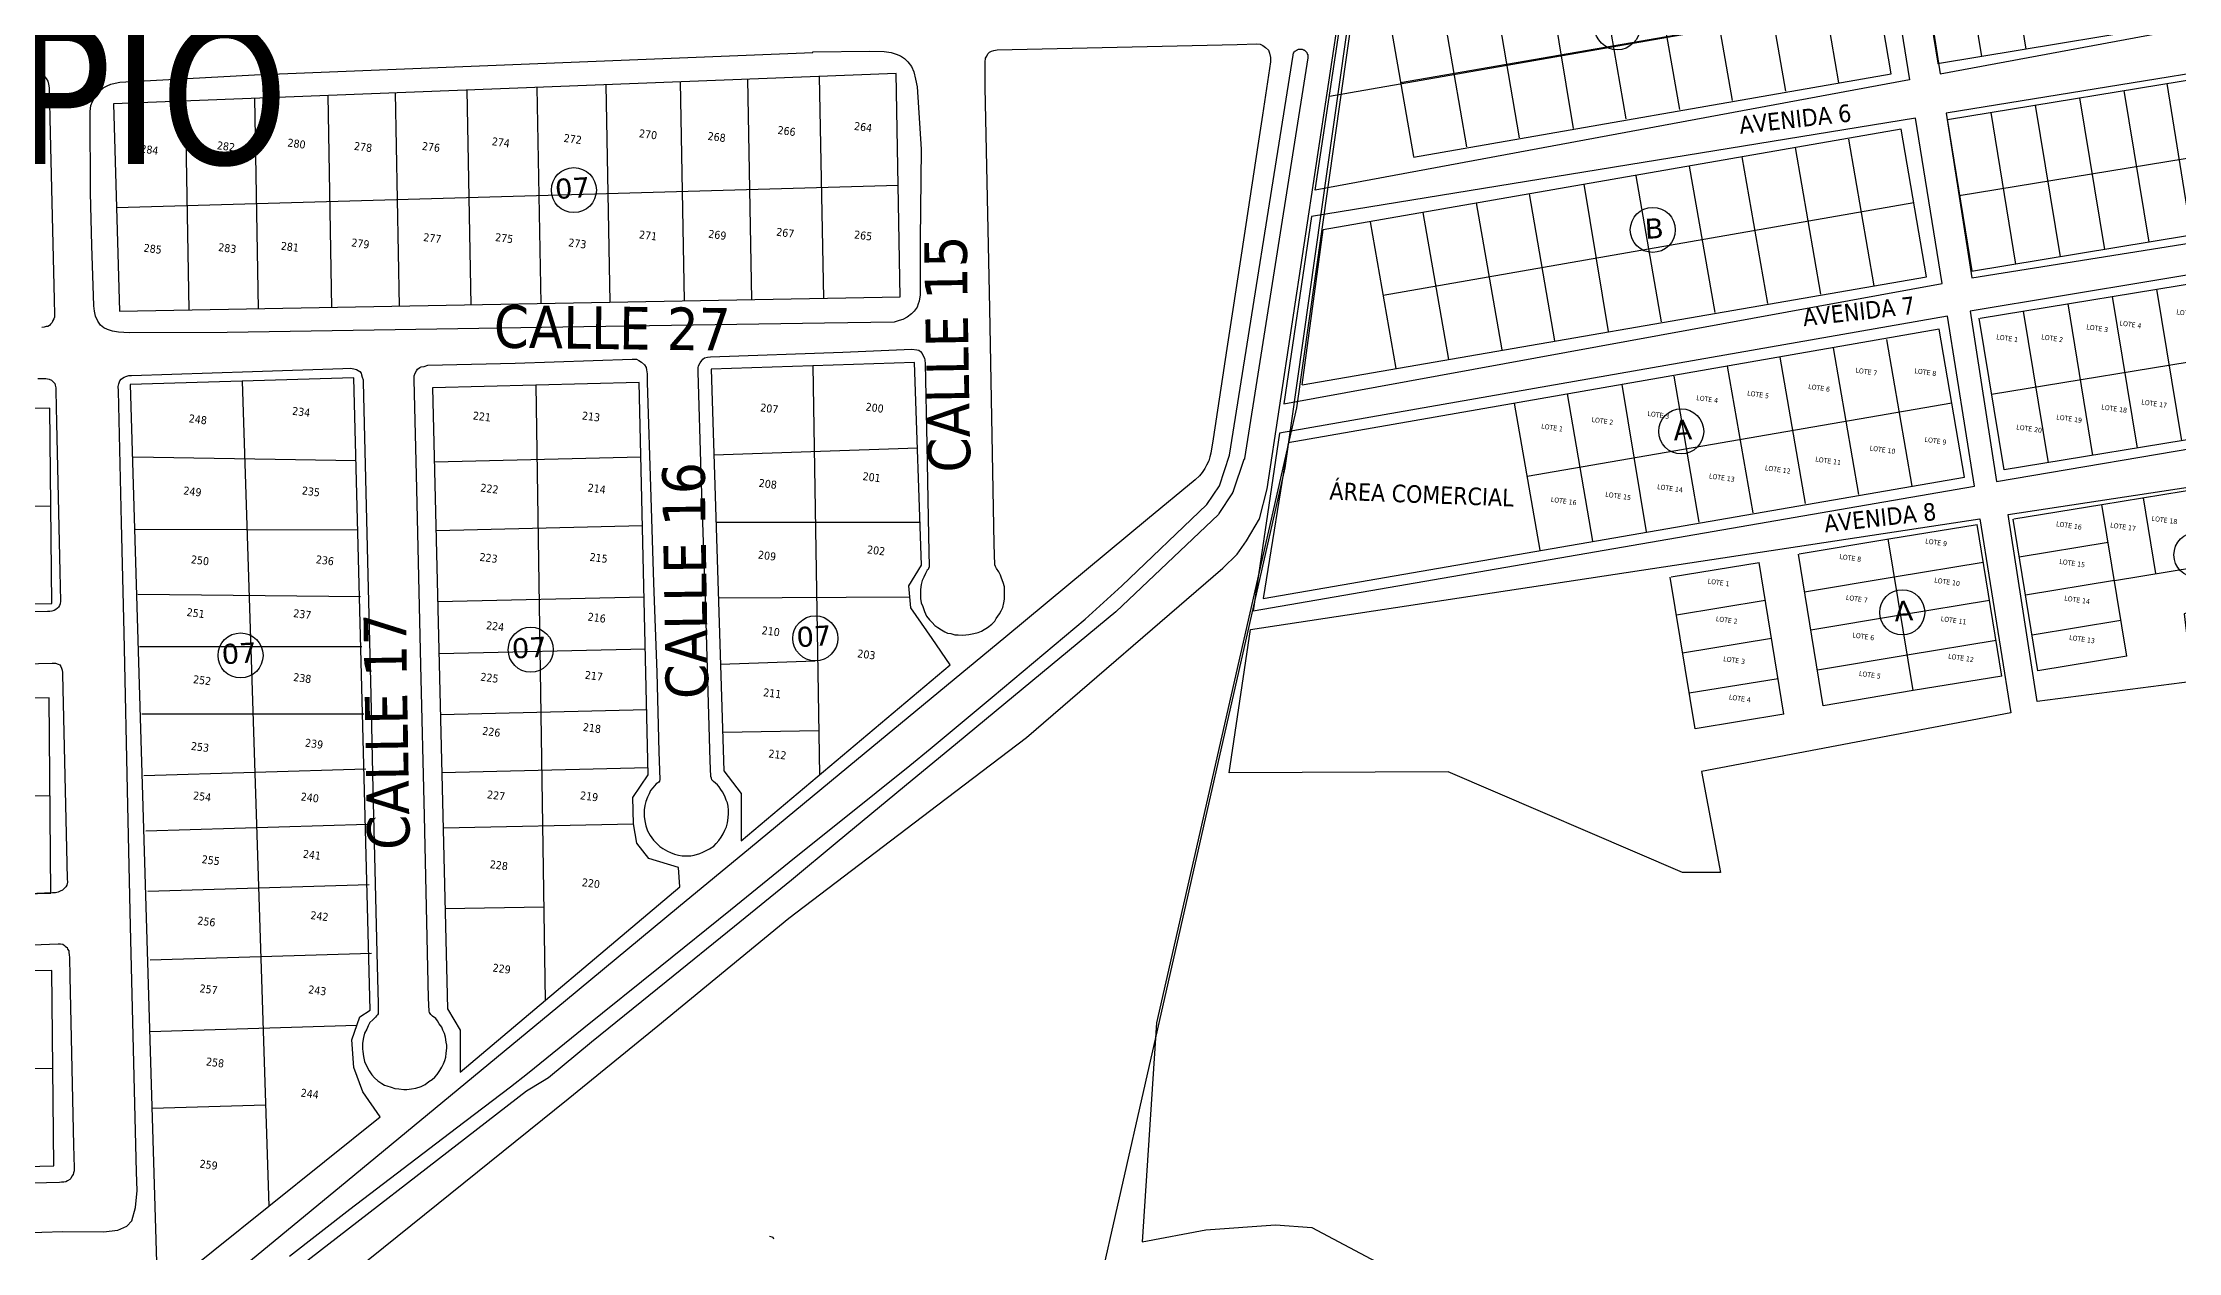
# Model space of a CAD drawing. Header units: metres. Extents: x 2 to 659295185, y -28 to 1124222152.
# Drawn here: x 658271.7 to 658698.7, y 1123597.7 to 1123839.3 of the extents above; entities that cross this region are included whole.
import ezdxf

# ---------------------------------------------------------------- set-up
doc = ezdxf.new("R2010")
doc.units = ezdxf.units.M
doc.header["$MEASUREMENT"] = 0
doc.linetypes.add('HIDDEN', pattern=[0.375, 0.25, -0.125])
for name, color, linetype in [('CALLES', 1, 'CONTINUOUS'), ('División Parroquial', 130, 'CONTINUOUS'), ('MANZANA', 30, 'CONTINUOUS'), ('Numero de manzana', 6, 'CONTINUOUS'), ('Parcelas', 140, 'CONTINUOUS'), ('TEXTOS', 7, 'CONTINUOUS')]:
    doc.layers.add(name, color=color, linetype=linetype)
doc.styles.add('ROMAN', font='verdana.ttf')
doc.styles.get("Standard").update_dxf_attribs({"font": 'tahoma.ttf'})

msp = doc.modelspace()

# ---------------------------------------------------------------- linework, layer by layer
at = {"layer": 'División Parroquial', "color": 1, "flags": 128}
for points in [[(658480.577, 1123580.0076), (658492.1763, 1123631.4687), (658520.1298, 1123754.3737), (658546.5907, 1123940.9057), (658561.3177, 1124038.3659), (658586.3109, 1124167.6196), (658611.3288, 1124300.9225), (658037.6324, 1124214.3101), (656741.4517, 1124023.5789), (656243.3614, 1123952.0035), (656076.3748, 1123928.1583), (655990.717, 1123916.9306), (655912.2248, 1123918.0204), (655829.3706, 1123947.4344), (655763.9563, 1123993.1951), (655701.8156, 1124057.462), (655657.1231, 1124133.7165), (655642.6105, 1124196.4737), (655609.9074, 1124408.9005), (655576.116, 1124600.6315), (655517.0345, 1124969.3764), (655415.1901, 1125592.4496), (655226.0469, 1126735.087)], [(656743.7041, 1124035.5804), (658039.8848, 1124226.3115), (658613.5812, 1124312.9239), (658588.5633, 1124179.621), (658563.5701, 1124050.3673), (658548.8431, 1123952.9072), (658522.3821, 1123766.3751), (658494.4287, 1123643.4702), (658491.5094, 1123599.7611), (658504.2979, 1123602.124), (658518.2003, 1123603.1138), (658525.4679, 1123602.623), (658539.3704, 1123595.1845)]]:
    msp.add_lwpolyline(points, dxfattribs=at)
at = {"layer": 'MANZANA', "lineweight": -2}
for p, q in [((658516.5028, 1123750.1739), (658531.2959, 1123847.6841)), ((658461.4371, 1123837.6361), (658461.8741, 1123837.7461)), ((658461.8741, 1123837.7461), (658462.5255, 1123837.8661)), ((658462.5255, 1123837.8661), (658510.5163, 1123838.9658)), ((658510.5163, 1123838.9658), (658514.4661, 1123839.0958)), ((658514.4661, 1123839.0958), (658515.1175, 1123838.9858)), ((658515.1175, 1123838.9858), (658515.67, 1123838.7659)), ((658515.67, 1123838.7659), (658516.2224, 1123838.326)), ((658516.2224, 1123838.326), (658516.7667, 1123837.7761)), ((658516.7667, 1123837.7761), (658516.9893, 1123837.2262)), ((658522.2502, 1123837.6861), (658522.3574, 1123837.7961)), ((658522.3574, 1123837.7961), (658522.4646, 1123837.7961)), ((658522.4646, 1123837.7961), (658522.58, 1123837.906)), ((658522.58, 1123837.906), (658522.6872, 1123837.916)), ((658522.6872, 1123837.916), (658522.7944, 1123838.026)), ((658522.7944, 1123838.026), (658522.9016, 1123838.026)), ((658522.9016, 1123838.026), (658523.017, 1123838.026)), ((658523.017, 1123838.026), (658523.1242, 1123838.026)), ((658523.1242, 1123838.026), (658523.2314, 1123838.026)), ((658523.2314, 1123838.026), (658523.3469, 1123838.026)), ((658523.3469, 1123838.026), (658523.5613, 1123838.026)), ((658523.5613, 1123838.026), (658523.6684, 1123837.916)), ((658523.6684, 1123837.916), (658523.7839, 1123837.916)), ((658523.7839, 1123837.916), (658523.8911, 1123837.8061)), ((658523.8911, 1123837.8061), (658523.9983, 1123837.8061)), ((658523.9983, 1123837.8061), (658524.1137, 1123837.6961)), ((658314.0756, 1123832.8871), (658425.7161, 1123837.3662)), ((658425.7161, 1123837.4761), (658437.1118, 1123837.6361)), ((658425.7161, 1123837.3662), (658425.7161, 1123837.4761)), ((658437.1118, 1123837.6361), (658439.9566, 1123837.5461)), ((658439.9566, 1123837.5461), (658441.3832, 1123837.3262)), ((658441.3832, 1123837.3262), (658442.3727, 1123836.9962)), ((658442.3727, 1123836.9962), (658443.2467, 1123836.6763)), ((658443.2467, 1123836.6763), (658444.0218, 1123836.1264)), ((658444.0218, 1123836.1264), (658444.6815, 1123835.4665)), ((658444.6815, 1123835.4665), (658445.4484, 1123834.5767)), ((658445.4484, 1123834.5767), (658445.8936, 1123833.4769)), ((658445.8936, 1123833.4769), (658446.2317, 1123832.0372)), ((658460.126, 1123835.4166), (658460.2332, 1123836.1964)), ((658460.1507, 1123830.3376), (658460.126, 1123835.4166)), ((658460.2332, 1123836.1964), (658460.4558, 1123836.6363)), ((658460.4558, 1123836.6363), (658460.6702, 1123837.0862)), ((658460.6702, 1123837.0862), (658461, 1123837.4161)), ((658461, 1123837.4161), (658461.4371, 1123837.6361)), ((658509.0238, 1123756.8925), (658521.7059, 1123836.7963)), ((658524.6662, 1123836.2564), (658511.9841, 1123756.2427)), ((658517.2202, 1123835.4565), (658515.6205, 1123824.8287)), ((658516.9893, 1123837.2262), (658517.212, 1123836.3364)), ((658517.212, 1123836.3364), (658517.2202, 1123835.4565)), ((658521.7059, 1123837.0262), (658521.8131, 1123837.1362)), ((658521.7059, 1123836.9162), (658521.7059, 1123837.0262)), ((658521.7059, 1123836.7963), (658521.7059, 1123836.9162)), ((658521.8131, 1123837.2462), (658521.9203, 1123837.3562)), ((658521.8131, 1123837.1362), (658521.8131, 1123837.2462)), ((658521.9203, 1123837.4661), (658522.0275, 1123837.5761)), ((658521.9203, 1123837.3562), (658521.9203, 1123837.4661)), ((658522.0275, 1123837.5761), (658522.143, 1123837.5761)), ((658522.143, 1123837.5761), (658522.2502, 1123837.6861)), ((658524.1137, 1123837.6961), (658524.2209, 1123837.5861)), ((658524.2209, 1123837.5861), (658524.2209, 1123837.5861)), ((658524.2209, 1123837.5861), (658524.3281, 1123837.4761)), ((658524.3281, 1123837.4761), (658524.4436, 1123837.3662)), ((658524.4436, 1123837.3662), (658524.4436, 1123837.2562)), ((658524.4436, 1123837.2562), (658524.5508, 1123837.1462)), ((658524.5508, 1123837.1462), (658524.5508, 1123837.0362)), ((658524.5508, 1123837.0362), (658524.6662, 1123836.9262)), ((658524.6662, 1123836.9262), (658524.6662, 1123836.8163)), ((658524.6662, 1123836.8163), (658524.6662, 1123836.7063)), ((658524.6662, 1123836.7063), (658524.6662, 1123836.5963)), ((658524.6662, 1123836.5963), (658524.6662, 1123836.3764)), ((658524.6662, 1123836.3764), (658524.6662, 1123836.2564)), ((658271.56, 1123833.037), (658271.997, 1123832.7071)), ((658271.997, 1123832.7071), (658272.4423, 1123832.1472)), ((658272.4423, 1123832.1472), (658272.7721, 1123831.5973)), ((658272.7721, 1123831.5973), (658272.8876, 1123831.0474)), ((658272.8876, 1123831.0474), (658272.9948, 1123830.2776)), ((658272.9948, 1123830.2776), (658273.2586, 1123821.2094)), ((658282.2136, 1123828.5479), (658283.0794, 1123829.5477)), ((658283.0794, 1123829.5477), (658283.9535, 1123830.3176)), ((658283.9535, 1123830.3176), (658284.6132, 1123830.6575)), ((658284.6132, 1123830.6575), (658285.38, 1123830.9975)), ((658285.38, 1123830.9975), (658286.2541, 1123831.2174)), ((658286.2541, 1123831.2174), (658287.1282, 1123831.4474)), ((658287.1282, 1123831.4474), (658314.0756, 1123832.8871)), ((658446.2317, 1123832.0372), (658446.5616, 1123830.4976)), ((658446.5616, 1123830.4976), (658447.3861, 1123818.0001)), ((658461.1155, 1123786.2066), (658460.1507, 1123830.3376)), ((658281.2406, 1123825.5586), (658281.3396, 1123826.7683)), ((658281.3066, 1123809.2919), (658281.2406, 1123825.5586)), ((658281.3396, 1123826.7683), (658281.6694, 1123827.5482)), ((658281.6694, 1123827.5482), (658282.2136, 1123828.5479)), ((658273.2586, 1123821.2094), (658274.0585, 1123788.0262)), ((658515.6205, 1123824.8287), (658514.664, 1123818.7399)), ((658447.3861, 1123818.0001), (658447.1388, 1123799.9738)), ((658514.664, 1123818.7399), (658511.4728, 1123797.7142)), ((658281.5787, 1123798.794), (658281.3066, 1123809.2919)), ((658447.1388, 1123799.9738), (658447.1882, 1123788.906)), ((658281.958, 1123786.7365), (658281.5787, 1123798.794)), ((658511.4728, 1123797.7142), (658508.4878, 1123778.2382)), ((658274.0585, 1123788.0262), (658274.075, 1123784.9368)), ((658282.0735, 1123785.6367), (658281.958, 1123786.7365)), ((658446.7595, 1123787.1364), (658446.5451, 1123786.4765)), ((658446.9738, 1123787.6963), (658446.7595, 1123787.1364)), ((658447.1882, 1123788.906), (658446.9738, 1123787.6963)), ((658272.0053, 1123782.4873), (658271.5682, 1123782.3773)), ((658272.4423, 1123782.6073), (658272.0053, 1123782.4873)), ((658272.7721, 1123782.6073), (658272.4423, 1123782.6073)), ((658273.102, 1123782.8273), (658272.7721, 1123782.6073)), ((658273.3164, 1123783.0472), (658273.102, 1123782.8273)), ((658273.6462, 1123783.3871), (658273.3164, 1123783.0472)), ((658273.7534, 1123783.8271), (658273.6462, 1123783.3871)), ((658273.9678, 1123784.157), (658273.7534, 1123783.8271)), ((658274.075, 1123784.4869), (658273.9678, 1123784.157)), ((658274.075, 1123784.9368), (658274.075, 1123784.4869)), ((658282.2961, 1123784.6369), (658282.0735, 1123785.6367)), ((658282.7414, 1123783.6471), (658282.2961, 1123784.6369)), ((658283.2856, 1123782.8672), (658282.7414, 1123783.6471)), ((658283.9535, 1123782.3174), (658283.2856, 1123782.8672)), ((658284.7204, 1123781.9974), (658283.9535, 1123782.3174)), ((658379.9351, 1123782.5273), (658308.6086, 1123781.4375)), ((658428.0331, 1123783.2972), (658379.9351, 1123782.5273)), ((658441.9521, 1123783.4671), (658428.0331, 1123783.2972)), ((658442.9334, 1123783.8071), (658441.9521, 1123783.4671)), ((658443.7002, 1123784.027), (658442.9334, 1123783.8071)), ((658444.5743, 1123784.4769), (658443.7002, 1123784.027)), ((658445.4484, 1123785.1468), (658444.5743, 1123784.4769)), ((658445.9926, 1123785.6967), (658445.4484, 1123785.1468)), ((658446.5451, 1123786.4765), (658445.9926, 1123785.6967)), ((658461.9813, 1123739.0962), (658461.1155, 1123786.2066)), ((658285.7016, 1123781.6675), (658284.7204, 1123781.9974)), ((658286.9138, 1123781.4475), (658285.7016, 1123781.6675)), ((658288.9917, 1123781.3476), (658286.9138, 1123781.4475)), ((658308.6086, 1123781.4375), (658288.9917, 1123781.3476)), ((658431.6778, 1123777.4483), (658445.4814, 1123778.0682)), ((658445.4814, 1123778.0682), (658446.4709, 1123777.9582)), ((658508.4878, 1123778.2382), (658505.7172, 1123760.1919)), ((658313.6798, 1123773.6091), (658331.7629, 1123774.239)), ((658331.7629, 1123774.239), (658333.2966, 1123774.249)), ((658333.2966, 1123774.249), (658333.9563, 1123774.139)), ((658333.9563, 1123774.139), (658334.5005, 1123774.029)), ((658334.5005, 1123774.029), (658334.8304, 1123773.8091)), ((658334.8304, 1123773.8091), (658335.1602, 1123773.5891)), ((658346.2261, 1123773.3092), (658346.4488, 1123773.7491)), ((658346.4488, 1123773.7491), (658346.6632, 1123774.089)), ((658346.6632, 1123774.089), (658347.1002, 1123774.419)), ((658347.1002, 1123774.419), (658347.43, 1123774.5289)), ((658347.43, 1123774.5289), (658347.9742, 1123774.6389)), ((658347.9742, 1123774.6389), (658348.7411, 1123774.8689)), ((658348.7411, 1123774.8689), (658366.1646, 1123775.2788)), ((658366.1646, 1123775.2788), (658389.6075, 1123776.0486)), ((658389.6075, 1123776.0486), (658390.4816, 1123776.0486)), ((658390.4816, 1123776.0486), (658390.9268, 1123775.8287)), ((658390.9268, 1123775.8287), (658391.4711, 1123775.4987)), ((658391.4711, 1123775.4987), (658392.0235, 1123774.9489)), ((658392.0235, 1123774.9489), (658392.3534, 1123774.399)), ((658392.3534, 1123774.399), (658392.4688, 1123773.9591)), ((658392.4688, 1123773.9591), (658392.576, 1123773.1792)), ((658402.7679, 1123774.339), (658402.8751, 1123774.7789)), ((658402.7679, 1123773.4492), (658402.7679, 1123774.339)), ((658402.8751, 1123774.7789), (658403.1967, 1123775.3288)), ((658403.1967, 1123775.3288), (658403.5265, 1123775.7787)), ((658403.5265, 1123775.7787), (658403.7409, 1123776.1086)), ((658403.7409, 1123776.1086), (658404.0707, 1123776.3286)), ((658404.0707, 1123776.3286), (658404.6149, 1123776.4486)), ((658404.6149, 1123776.4486), (658405.2746, 1123776.5585)), ((658405.2746, 1123776.5585), (658431.6778, 1123777.4483)), ((658446.4709, 1123777.9582), (658446.9079, 1123777.8483)), ((658446.9079, 1123777.8483), (658447.2377, 1123777.6283)), ((658447.2377, 1123777.6283), (658447.5675, 1123777.1884)), ((658447.5675, 1123777.1884), (658447.7902, 1123776.7485)), ((658447.7902, 1123776.7485), (658448.0128, 1123776.3086)), ((658448.0128, 1123776.3086), (658448.12, 1123775.8687)), ((658448.12, 1123775.8687), (658448.1283, 1123775.1988)), ((658448.1283, 1123775.1988), (658448.5241, 1123758.9421)), ((658270.7354, 1123772.1994), (658272.3763, 1123772.2094)), ((658272.3763, 1123772.2094), (658273.036, 1123772.0994)), ((658273.036, 1123772.0994), (658273.473, 1123771.8795)), ((658273.473, 1123771.8795), (658273.8029, 1123771.5496)), ((658273.8029, 1123771.5496), (658274.141, 1123771.2196)), ((658274.141, 1123771.2196), (658274.2481, 1123770.8897)), ((658274.2481, 1123770.8897), (658274.3636, 1123770.3298)), ((658274.3636, 1123770.3298), (658274.3636, 1123769.7799)), ((658274.3636, 1123769.7799), (658274.5038, 1123763.3712)), ((658286.8478, 1123770.6097), (658286.955, 1123771.1696)), ((658286.856, 1123769.7299), (658286.8478, 1123770.6097)), ((658287.5157, 1123743.4053), (658286.856, 1123769.7299)), ((658286.955, 1123771.1696), (658287.1776, 1123771.7195)), ((658287.1776, 1123771.7195), (658287.392, 1123772.0494)), ((658287.392, 1123772.0494), (658287.7219, 1123772.2694)), ((658287.7219, 1123772.2694), (658288.0434, 1123772.4994)), ((658288.0434, 1123772.4994), (658288.3733, 1123772.6093)), ((658288.3733, 1123772.6093), (658288.9258, 1123772.8293)), ((658288.9258, 1123772.8293), (658289.47, 1123772.8393)), ((658289.47, 1123772.8393), (658313.6798, 1123773.6091)), ((658335.1602, 1123773.5891), (658335.3828, 1123773.2592)), ((658335.3828, 1123773.2592), (658335.49, 1123772.9293)), ((658335.49, 1123772.9293), (658335.6055, 1123772.4894)), ((658335.6055, 1123772.4894), (658335.8281, 1123771.9395)), ((658335.8281, 1123771.9395), (658335.8281, 1123771.4896)), ((658335.8281, 1123771.4896), (658336.092, 1123760.4318)), ((658346.0117, 1123772.7593), (658346.2261, 1123773.3092)), ((658346.0117, 1123771.9795), (658346.0117, 1123772.7593)), ((658346.5477, 1123750.1939), (658346.0117, 1123771.9795)), ((658392.576, 1123773.1792), (658392.5843, 1123771.4096)), ((658392.5843, 1123771.4096), (658393.3429, 1123748.5242)), ((658403.4028, 1123753.2133), (658402.7679, 1123773.4492)), ((658274.5038, 1123763.3712), (658275.1799, 1123733.6173)), ((658336.092, 1123760.4318), (658336.7764, 1123730.248)), ((658448.5241, 1123758.9421), (658448.8292, 1123740.8058)), ((658505.2967, 1123757.3124), (658505.0823, 1123756.5426)), ((658505.7172, 1123760.1919), (658505.2967, 1123757.3124)), ((658506.9706, 1123750.8038), (658509.0238, 1123756.8925)), ((658404.2934, 1123725.7889), (658403.4028, 1123753.2133)), ((658503.0126, 1123752.7734), (658502.1385, 1123751.9935)), ((658503.5568, 1123753.4332), (658503.0126, 1123752.7734)), ((658504.1011, 1123754.2131), (658503.5568, 1123753.4332)), ((658504.4309, 1123754.8829), (658504.1011, 1123754.2131)), ((658504.8597, 1123755.7628), (658504.4309, 1123754.8829)), ((658505.0823, 1123756.5426), (658504.8597, 1123755.7628)), ((658511.8769, 1123756.0227), (658509.7082, 1123749.704)), ((658511.9841, 1123756.1327), (658511.8769, 1123756.0227)), ((658511.9841, 1123756.2427), (658511.9841, 1123756.1327)), ((658511.9841, 1123756.1327), (658511.9841, 1123756.1327)), ((658347.364, 1123714.9211), (658346.5477, 1123750.1939)), ((658393.3429, 1123748.5242), (658393.8624, 1123731.3777)), ((658502.1385, 1123751.9935), (658492.6393, 1123744.0951)), ((658504.4639, 1123747.0245), (658506.9706, 1123750.8038)), ((658509.601, 1123749.3741), (658506.8799, 1123745.2649)), ((658509.7082, 1123749.594), (658509.601, 1123749.484)), ((658509.601, 1123749.484), (658509.601, 1123749.3741)), ((658509.7082, 1123749.704), (658509.7082, 1123749.594)), ((658514.9938, 1123744.1951), (658516.5028, 1123750.1739)), ((658492.6393, 1123744.0951), (658464.2571, 1123720.6399)), ((658506.7727, 1123745.0449), (658486.2571, 1123725.5989)), ((658487.4445, 1123730.8078), (658504.4639, 1123747.0245)), ((658506.8799, 1123745.1549), (658506.7727, 1123745.0449)), ((658506.7727, 1123745.0449), (658506.7727, 1123745.0449)), ((658506.8799, 1123745.2649), (658506.8799, 1123745.1549)), ((658512.3881, 1123739.766), (658514.9938, 1123744.1951)), ((658288.0517, 1123721.3998), (658287.5157, 1123743.4053)), ((658448.8292, 1123740.8058), (658448.9611, 1123734.6171)), ((658510.5328, 1123737.0966), (658512.3881, 1123739.766)), ((658462.1132, 1123735.007), (658461.9813, 1123739.0962)), ((658507.6962, 1123734.3271), (658510.5328, 1123737.0966)), ((658275.1799, 1123733.6173), (658275.3201, 1123727.7585)), ((658393.8624, 1123731.3777), (658394.489, 1123713.4714)), ((658447.3367, 1123731.0678), (658447.2295, 1123730.068)), ((658447.5511, 1123731.8476), (658447.3367, 1123731.0678)), ((658447.8809, 1123732.5075), (658447.5511, 1123731.8476)), ((658448.2025, 1123733.2873), (658447.8809, 1123732.5075)), ((658448.5323, 1123733.9472), (658448.2025, 1123733.2873)), ((658448.7467, 1123734.0572), (658448.5323, 1123733.9472)), ((658448.8539, 1123734.2771), (658448.7467, 1123734.0572)), ((658448.9611, 1123734.6171), (658448.8539, 1123734.2771)), ((658462.2204, 1123734.6771), (658462.1132, 1123735.007)), ((658462.4431, 1123734.2271), (658462.2204, 1123734.6771)), ((658462.8883, 1123733.5673), (658462.4431, 1123734.2271)), ((658463.2182, 1123732.9074), (658462.8883, 1123733.5673)), ((658463.4408, 1123732.3575), (658463.2182, 1123732.9074)), ((658463.7706, 1123731.4677), (658463.4408, 1123732.3575)), ((658463.9933, 1123730.5879), (658463.7706, 1123731.4677)), ((658468.4048, 1123700.524), (658507.6962, 1123734.3271)), ((658275.0975, 1123726.8686), (658274.8831, 1123726.5387)), ((658275.2129, 1123727.2086), (658275.0975, 1123726.8686)), ((658275.3201, 1123727.7585), (658275.2129, 1123727.2086)), ((658336.7764, 1123730.248), (658337.3124, 1123709.0123)), ((658447.2295, 1123730.068), (658447.2295, 1123729.5181)), ((658447.2295, 1123729.5181), (658447.2377, 1123728.2984)), ((658447.2377, 1123728.2984), (658447.3532, 1123727.4185)), ((658447.3532, 1123727.4185), (658447.683, 1123726.6487)), ((658463.6799, 1123726.4987), (658463.8943, 1123727.3785)), ((658463.8943, 1123727.3785), (658464.0015, 1123728.1584)), ((658463.9933, 1123729.7081), (658463.9933, 1123730.5879)), ((658464.0015, 1123729.0382), (658463.9933, 1123729.7081)), ((658464.0015, 1123728.1584), (658464.0015, 1123729.0382)), ((658480.1304, 1123724.1392), (658487.4445, 1123730.8078)), ((658272.6979, 1123725.6489), (658260.6425, 1123725.369)), ((658273.135, 1123725.6489), (658272.6979, 1123725.6489)), ((658273.572, 1123725.7589), (658273.135, 1123725.6489)), ((658274.009, 1123725.8688), (658273.572, 1123725.7589)), ((658274.3389, 1123726.0988), (658274.009, 1123725.8688)), ((658274.6687, 1123726.3188), (658274.3389, 1123726.0988)), ((658274.8831, 1123726.5387), (658274.6687, 1123726.3188)), ((658405.2004, 1123695.815), (658404.2934, 1123725.7889)), ((658447.683, 1123726.6487), (658448.0211, 1123725.6489)), ((658448.0211, 1123725.6489), (658448.4581, 1123724.7691)), ((658448.4581, 1123724.7691), (658449.0106, 1123723.9992)), ((658449.0106, 1123723.9992), (658449.563, 1123723.4493)), ((658449.563, 1123723.4493), (658450.1155, 1123722.8995)), ((658450.1155, 1123722.8995), (658450.6597, 1123722.4595)), ((658486.2571, 1123725.5989), (658454.6013, 1123699.4642)), ((658459.9775, 1123722.0596), (658460.629, 1123722.4995)), ((658460.629, 1123722.4995), (658461.503, 1123723.1694)), ((658461.503, 1123723.1694), (658462.0555, 1123723.7193)), ((658461.569, 1123708.5724), (658480.1304, 1123724.1392)), ((658462.0555, 1123723.7193), (658462.3771, 1123724.2792)), ((658462.3771, 1123724.2792), (658463.0285, 1123725.169)), ((658463.0285, 1123725.169), (658463.3583, 1123725.8289)), ((658463.3583, 1123725.8289), (658463.6799, 1123726.4987)), ((658288.7608, 1123686.8968), (658288.0517, 1123721.3998)), ((658464.2571, 1123720.6399), (658434.4567, 1123695.9549)), ((658450.6597, 1123722.4595), (658451.4266, 1123722.0196)), ((658451.4266, 1123722.0196), (658452.0863, 1123721.5797)), ((658452.0863, 1123721.5797), (658452.6387, 1123721.3598)), ((658452.6387, 1123721.3598), (658453.2984, 1123721.2498)), ((658453.2984, 1123721.2498), (658454.0653, 1123721.0298)), ((658454.0653, 1123721.0298), (658454.7249, 1123721.0398)), ((658454.7249, 1123721.0398), (658455.7062, 1123720.9299)), ((658455.7062, 1123720.9299), (658456.9101, 1123721.0498)), ((658456.9101, 1123721.0498), (658457.8996, 1123721.2698)), ((658457.8996, 1123721.2698), (658458.7737, 1123721.4997)), ((658458.7737, 1123721.4997), (658459.4333, 1123721.7197)), ((658459.4333, 1123721.7197), (658459.9775, 1123722.0596)), ((658259.1583, 1123714.9711), (658273.6215, 1123715.361)), ((658273.6215, 1123715.361), (658274.2729, 1123715.371)), ((658274.2729, 1123715.371), (658274.8254, 1123715.151)), ((658274.8254, 1123715.151), (658275.1552, 1123715.0411)), ((658275.1552, 1123715.0411), (658275.3778, 1123714.7111)), ((658275.3778, 1123714.7111), (658275.485, 1123714.3712)), ((658275.485, 1123714.3712), (658275.6005, 1123713.9313)), ((658275.6005, 1123713.9313), (658275.7077, 1123713.4914)), ((658348.0485, 1123684.8372), (658347.364, 1123714.9211)), ((658275.7077, 1123713.4914), (658275.7077, 1123713.0515)), ((658275.7077, 1123713.0515), (658275.8478, 1123707.3026)), ((658394.489, 1123713.4714), (658394.8849, 1123697.6546)), ((658275.8478, 1123707.3026), (658276.524, 1123678.3285)), ((658337.3124, 1123709.0123), (658337.7247, 1123690.2061)), ((658449.126, 1123698.2245), (658461.569, 1123708.5724)), ((658394.8849, 1123697.6546), (658395.1322, 1123692.1257)), ((658454.6013, 1123699.4642), (658444.0053, 1123690.686)), ((658445.0855, 1123694.8952), (658449.126, 1123698.2245)), ((658450.7092, 1123687.0667), (658468.4048, 1123700.524)), ((658405.3158, 1123692.7256), (658405.2004, 1123695.815)), ((658405.4313, 1123692.3957), (658405.3158, 1123692.7256)), ((658434.4567, 1123695.9549), (658413.2731, 1123678.4885)), ((658431.6531, 1123684.1073), (658445.0855, 1123694.8952)), ((658337.7247, 1123690.2061), (658338.1205, 1123674.0694)), ((658392.6255, 1123688.5764), (658392.3039, 1123687.6866)), ((658392.9553, 1123689.2363), (658392.6255, 1123688.5764)), ((658393.2769, 1123689.9062), (658392.9553, 1123689.2363)), ((658393.7139, 1123690.4561), (658393.2769, 1123689.9062)), ((658394.3654, 1123691.2359), (658393.7139, 1123690.4561)), ((658394.6952, 1123691.4559), (658394.3654, 1123691.2359)), ((658394.9178, 1123691.5758), (658394.6952, 1123691.4559)), ((658395.025, 1123691.7958), (658394.9178, 1123691.5758)), ((658395.1322, 1123692.1257), (658395.025, 1123691.7958)), ((658405.5385, 1123692.0657), (658405.4313, 1123692.3957)), ((658405.8683, 1123691.7258), (658405.5385, 1123692.0657)), ((658406.6434, 1123691.0659), (658405.8683, 1123691.7258)), ((658406.9733, 1123690.626), (658406.6434, 1123691.0659)), ((658407.3031, 1123690.0761), (658406.9733, 1123690.626)), ((658407.6329, 1123689.6362), (658407.3031, 1123690.0761)), ((658408.0782, 1123688.7564), (658407.6329, 1123689.6362)), ((658408.408, 1123687.9766), (658408.0782, 1123688.7564)), ((658444.0053, 1123690.686), (658430.5811, 1123679.5683)), ((658289.3051, 1123662.7917), (658288.7608, 1123686.8968)), ((658348.8648, 1123648.4546), (658348.0485, 1123684.8372)), ((658392.0895, 1123686.9168), (658391.9823, 1123686.027)), ((658391.9823, 1123686.027), (658391.9906, 1123684.6972)), ((658391.9906, 1123684.6972), (658392.0978, 1123683.8174)), ((658392.3039, 1123687.6866), (658392.0895, 1123686.9168)), ((658408.6307, 1123687.4267), (658408.408, 1123687.9766)), ((658408.7461, 1123686.7668), (658408.6307, 1123687.4267)), ((658408.6472, 1123683.4475), (658408.7544, 1123684.4473)), ((658408.8533, 1123685.997), (658408.7461, 1123686.7668)), ((658408.7544, 1123684.4473), (658408.8616, 1123685.3271)), ((658408.8616, 1123685.3271), (658408.8533, 1123685.997)), ((658420.8922, 1123664.3714), (658450.7092, 1123687.0667)), ((658422.0467, 1123676.4289), (658431.6531, 1123684.1073)), ((658392.0978, 1123683.8174), (658392.3204, 1123682.8176)), ((658392.3204, 1123682.8176), (658392.6585, 1123681.8278)), ((658392.6585, 1123681.8278), (658393.2109, 1123680.948)), ((658393.2109, 1123680.948), (658393.8706, 1123679.9582)), ((658393.8706, 1123679.9582), (658394.5303, 1123679.2883)), ((658406.3631, 1123679.3483), (658406.9073, 1123679.8982)), ((658406.9073, 1123679.8982), (658407.3443, 1123680.5681)), ((658407.3443, 1123680.5681), (658407.7814, 1123681.2279)), ((658407.7814, 1123681.2279), (658408.1029, 1123682.0078)), ((658408.1029, 1123682.0078), (658408.4328, 1123682.6776)), ((658408.4328, 1123682.6776), (658408.6472, 1123683.4475)), ((658276.524, 1123678.3285), (658276.6559, 1123672.2398)), ((658394.5303, 1123679.2883), (658395.0827, 1123678.7384)), ((658395.0827, 1123678.7384), (658395.7424, 1123678.2985)), ((658395.7424, 1123678.2985), (658396.6165, 1123677.7586)), ((658396.6165, 1123677.7586), (658397.2761, 1123677.5387)), ((658397.2761, 1123677.5387), (658398.0513, 1123677.2088)), ((658398.0513, 1123677.2088), (658398.8181, 1123676.9888)), ((658398.8181, 1123676.9888), (658399.585, 1123676.8788)), ((658413.2731, 1123678.4885), (658398.8593, 1123666.5909)), ((658399.585, 1123676.8788), (658400.5662, 1123676.8888)), ((658400.5662, 1123676.8888), (658401.3331, 1123676.8888)), ((658401.3331, 1123676.8888), (658401.9928, 1123676.9988)), ((658401.9928, 1123676.9988), (658403.0895, 1123677.3387)), ((658403.0895, 1123677.3387), (658403.7409, 1123677.5687)), ((658403.7409, 1123677.5687), (658404.4006, 1123677.8986)), ((658404.4006, 1123677.8986), (658405.052, 1123678.2385)), ((658405.052, 1123678.2385), (658405.926, 1123678.7884)), ((658405.926, 1123678.7884), (658406.3631, 1123679.3483)), ((658409.2738, 1123666.091), (658422.0467, 1123676.4289)), ((658430.5811, 1123679.5683), (658421.4117, 1123671.9998)), ((658276.6642, 1123671.5799), (658276.557, 1123671.03)), ((658276.6559, 1123672.2398), (658276.6642, 1123671.5799)), ((658338.1205, 1123674.0694), (658338.5245, 1123657.4728)), ((658421.4117, 1123671.9998), (658410.0572, 1123662.7717)), ((658273.7122, 1123669.4603), (658261.5495, 1123668.9704)), ((658274.2646, 1123669.4703), (658273.7122, 1123669.4603)), ((658274.8089, 1123669.5803), (658274.2646, 1123669.4703)), ((658275.2459, 1123669.8003), (658274.8089, 1123669.5803)), ((658275.6829, 1123670.0302), (658275.2459, 1123669.8003)), ((658276.0128, 1123670.3601), (658275.6829, 1123670.0302)), ((658276.3343, 1123670.6901), (658276.0128, 1123670.3601)), ((658276.557, 1123671.03), (658276.3343, 1123670.6901)), ((658290.509, 1123613.6817), (658289.3051, 1123662.7917)), ((658398.8593, 1123666.5909), (658376.2657, 1123647.9147)), ((658394.6952, 1123642.9057), (658420.8922, 1123664.3714)), ((658395.1899, 1123654.7433), (658409.2738, 1123666.091)), ((658410.0572, 1123662.7717), (658396.4103, 1123651.654)), ((658266.3074, 1123658.9225), (658274.8583, 1123659.2924)), ((658274.8583, 1123659.2924), (658275.2954, 1123659.2924)), ((658275.2954, 1123659.2924), (658275.7324, 1123659.1924)), ((658275.7324, 1123659.1924), (658276.0622, 1123658.9725)), ((658276.0622, 1123658.9725), (658276.2849, 1123658.7525)), ((658276.2849, 1123658.7525), (658276.6147, 1123658.5326)), ((658276.6147, 1123658.5326), (658276.7219, 1123658.1926)), ((658276.7219, 1123658.1926), (658276.9445, 1123657.8627)), ((658276.9445, 1123657.8627), (658276.9445, 1123657.5328)), ((658276.9445, 1123657.5328), (658277.0517, 1123657.0928)), ((658277.0517, 1123657.0928), (658277.06, 1123656.543)), ((658277.06, 1123656.543), (658277.1837, 1123652.6737)), ((658338.5245, 1123657.4728), (658338.7884, 1123647.3048)), ((658379.9022, 1123642.5058), (658395.1899, 1123654.7433)), ((658277.1837, 1123652.6737), (658277.8846, 1123619.0506)), ((658396.4103, 1123651.654), (658381.4524, 1123639.6364)), ((658338.7884, 1123647.3048), (658338.7966, 1123645.3152)), ((658348.9885, 1123645.7951), (658348.8648, 1123648.4546)), ((658349.0957, 1123645.5752), (658348.9885, 1123645.7951)), ((658376.2657, 1123647.9147), (658351.7014, 1123627.6688)), ((658336.0755, 1123641.426), (658335.8611, 1123640.5462)), ((658336.5125, 1123642.2059), (658336.0755, 1123641.426)), ((658336.8341, 1123642.8657), (658336.5125, 1123642.2059)), ((658337.1639, 1123643.5356), (658336.8341, 1123642.8657)), ((658337.7082, 1123644.0855), (658337.1639, 1123643.5356)), ((658338.2524, 1123644.6454), (658337.7082, 1123644.0855)), ((658338.475, 1123644.8653), (658338.2524, 1123644.6454)), ((658338.6894, 1123645.0853), (658338.475, 1123644.8653)), ((658338.7966, 1123645.3152), (658338.6894, 1123645.0853)), ((658349.3183, 1123645.1353), (658349.0957, 1123645.5752)), ((658349.6481, 1123644.8053), (658349.3183, 1123645.1353)), ((658350.3078, 1123644.3654), (658349.6481, 1123644.8053)), ((658350.6377, 1123643.9255), (658350.3078, 1123644.3654)), ((658350.9675, 1123643.2657), (658350.6377, 1123643.9255)), ((658351.52, 1123642.6058), (658350.9675, 1123643.2657)), ((658351.7426, 1123642.0559), (658351.52, 1123642.6058)), ((658352.0724, 1123641.386), (658351.7426, 1123642.0559)), ((658352.2951, 1123640.6162), (658352.0724, 1123641.386)), ((658368.6548, 1123633.3877), (658379.9022, 1123642.5058)), ((658376.7852, 1123628.3387), (658394.6952, 1123642.9057)), ((658335.8611, 1123640.5462), (658335.6467, 1123639.4364)), ((658335.6467, 1123639.4364), (658335.655, 1123638.3267)), ((658335.655, 1123638.3267), (658335.7621, 1123637.7768)), ((658335.7621, 1123637.7768), (658335.8776, 1123636.787)), ((658352.4105, 1123639.6164), (658352.2951, 1123640.6162)), ((658352.3198, 1123636.637), (658352.4188, 1123637.4069)), ((658352.5259, 1123639.0665), (658352.4105, 1123639.6164)), ((658352.4188, 1123637.4069), (658352.5259, 1123638.4067)), ((658352.5259, 1123638.4067), (658352.5259, 1123639.0665)), ((658381.4524, 1123639.6364), (658372.8272, 1123632.5278)), ((658335.8776, 1123636.787), (658336.1002, 1123635.7872)), ((658336.1002, 1123635.7872), (658336.5455, 1123634.7974)), ((658336.5455, 1123634.7974), (658336.9908, 1123633.9076)), ((658336.9908, 1123633.9076), (658337.535, 1123633.1377)), ((658337.535, 1123633.1377), (658338.0875, 1123632.4779)), ((658350.1429, 1123632.6478), (658350.5799, 1123633.1977)), ((658350.5799, 1123633.1977), (658351.1242, 1123633.9776)), ((658351.1242, 1123633.9776), (658351.5612, 1123634.6374)), ((658351.5612, 1123634.6374), (658351.8828, 1123635.3073)), ((658351.8828, 1123635.3073), (658352.0972, 1123635.9671)), ((658352.0972, 1123635.9671), (658352.3198, 1123636.637)), ((658365.274, 1123630.7182), (658368.6548, 1123633.3877)), ((658368.4569, 1123629.8484), (658311.4534, 1123585.7974)), ((658338.0875, 1123632.4779), (658338.7471, 1123631.928)), ((658338.7471, 1123631.928), (658339.5223, 1123631.3781)), ((658339.5223, 1123631.3781), (658340.0665, 1123631.0481)), ((658340.0665, 1123631.0481), (658340.5035, 1123630.9382)), ((658340.5035, 1123630.9382), (658341.3858, 1123630.6182)), ((658341.3858, 1123630.6182), (658342.1527, 1123630.3983)), ((658342.1527, 1123630.3983), (658342.9195, 1123630.2883)), ((658342.9195, 1123630.2883), (658343.909, 1123630.1783)), ((658343.909, 1123630.1783), (658344.5605, 1123630.1883)), ((658344.5605, 1123630.1883), (658345.4428, 1123630.2983)), ((658345.4428, 1123630.2983), (658346.3168, 1123630.4183)), ((658346.3168, 1123630.4183), (658347.4135, 1123630.7482)), ((658347.4135, 1123630.7482), (658348.1721, 1123631.1981)), ((658348.1721, 1123631.1981), (658348.939, 1123631.748)), ((658348.939, 1123631.748), (658349.5987, 1123632.1979)), ((658349.5987, 1123632.1979), (658350.1429, 1123632.6478)), ((658354.4637, 1123622.4899), (658365.274, 1123630.7182)), ((658371.6233, 1123631.748), (658368.4569, 1123629.8484)), ((658372.8272, 1123632.5278), (658371.6233, 1123631.748)), ((658351.7014, 1123627.6688), (658332.5957, 1123611.8821)), ((658348.0732, 1123605.2034), (658376.7852, 1123628.3387)), ((658333.1647, 1123606.2432), (658354.4637, 1123622.4899)), ((658277.8846, 1123619.0506), (658278.0083, 1123614.5115)), ((658275.0645, 1123611.6221), (658267.3959, 1123611.3722)), ((658275.5015, 1123611.6321), (658275.0645, 1123611.6221)), ((658275.9468, 1123611.6321), (658275.5015, 1123611.6321)), ((658276.3838, 1123611.7421), (658275.9468, 1123611.6321)), ((658276.7054, 1123611.962), (658276.3838, 1123611.7421)), ((658277.1424, 1123612.192), (658276.7054, 1123611.962)), ((658277.3651, 1123612.4119), (658277.1424, 1123612.192)), ((658277.5795, 1123612.8519), (658277.3651, 1123612.4119)), ((658277.8021, 1123613.1918), (658277.5795, 1123612.8519)), ((658277.9093, 1123613.5217), (658277.8021, 1123613.1918)), ((658278.0165, 1123613.9616), (658277.9093, 1123613.5217)), ((658278.0083, 1123614.5115), (658278.0165, 1123613.9616)), ((658290.6326, 1123610.0324), (658290.509, 1123613.6817)), ((658332.5957, 1123611.8821), (658312.179, 1123594.9855)), ((658290.3193, 1123606.6031), (658290.6326, 1123610.0324)), ((658288.5794, 1123602.8439), (658289.5607, 1123603.9537)), ((658289.5607, 1123603.9537), (658290.3193, 1123606.6031)), ((658321.0433, 1123596.9051), (658333.1647, 1123606.2432)), ((658328.6377, 1123589.5266), (658348.0732, 1123605.2034)), ((658267.3299, 1123601.5242), (658275.7654, 1123601.7841)), ((658275.7654, 1123601.7841), (658283.8793, 1123601.7141)), ((658283.8793, 1123601.7141), (658286.7241, 1123602.0541)), ((658286.7241, 1123602.0541), (658288.5794, 1123602.8439))]:
    msp.add_line(p, q, dxfattribs=at)
at = {"layer": 'MANZANA'}
for p, q in [((658417.5901, 1123600.7024), (658417.0203, 1123600.7962)), ((658417.7592, 1123600.5773), (658417.5901, 1123600.7024)), ((658417.8869, 1123600.2736), (658417.7592, 1123600.5773))]:
    msp.add_line(p, q, dxfattribs=at)
at = {"layer": 'MANZANA', "lineweight": -3}
for points in [[(658645.907, 1123866.5271), (658651.0813, 1123833.0985), (658742.6345, 1123850.1351), (658737.5706, 1123880.8566)], [(658639.5761, 1123865.4632), (658644.9517, 1123831.9064), (658526.1535, 1123809.8446), (658531.8152, 1123847.3554)], [(658652.2995, 1123825.2284), (658657.3957, 1123792.3043), (658749.7344, 1123807.0619), (658744.2795, 1123840.1555)], [(658651.4691, 1123791.2215), (658646.1808, 1123824.2336), (658525.4017, 1123804.5961), (658519.8882, 1123767.1816)], [(658657.0941, 1123785.6708), (658662.3589, 1123751.6571), (658754.9528, 1123767.3443), (658749.4075, 1123800.9861)], [(658657.9553, 1123750.7315), (658652.5236, 1123784.6387), (658519.01, 1123761.2788), (658513.7372, 1123725.8343)], [(658737.5355, 1123735.957), (658699.8776, 1123725.1896), (658701.4442, 1123711.6927), (658670.4924, 1123707.6927), (658664.7072, 1123745.068), (658734.4616, 1123755.6461)]]:
    msp.add_lwpolyline(points, close=True, dxfattribs=at)
for points in [[(658528.9844, 1123828.6), (658740.1026, 1123865.4958), (658742.2922, 1123852.2117), (658781.7493, 1123858.5987), (658797.6705, 1123760.2421), (658789.2815, 1123758.8225)], [(658513.18, 1123722.0892), (658659.0011, 1123744.2027), (658665.2148, 1123705.4136), (658603.3344, 1123693.6969), (658607.1484, 1123673.5536), (658599.593, 1123673.5198), (658552.7215, 1123693.6256), (658508.9165, 1123693.4298), (658513.18, 1123722.0892)]]:
    msp.add_lwpolyline(points, dxfattribs=at)
at = {"layer": 'Numero de manzana', "lineweight": -2}
for centre in [(658586.5481, 1123842.3737), (658377.9247, 1123809.8478), (658593.622, 1123801.8968), (658599.3112, 1123761.6572), (658702.308, 1123736.9774), (658643.5001, 1123725.5001), (658369.3022, 1123718.0308), (658426.1985, 1123720.3052), (658311.2915, 1123716.8967)]:
    msp.add_circle(centre, 4.5001, dxfattribs=at)
at = {"layer": 'Parcelas', "lineweight": -3}
for p, q in [((658668.2951, 1123838.026), (658663.3177, 1123868.3218)), ((658650.6843, 1123835.1866), (658645.7068, 1123865.4823)), ((658659.4142, 1123836.5669), (658654.4368, 1123866.8627)), ((658625.6967, 1123860.5902), (658630.7852, 1123831.2547)), ((658641.2958, 1123833.0709), (658636.2679, 1123862.6143)), ((658593.8651, 1123855.2205), (658598.9683, 1123825.9539)), ((658604.3865, 1123857.0551), (658609.4925, 1123827.7725)), ((658615.0296, 1123858.911), (658620.1385, 1123829.6122)), ((658572.8114, 1123851.594), (658577.6962, 1123822.1355)), ((658583.1978, 1123853.2463), (658588.2345, 1123824.0991)), ((658638.7818, 1123847.8426), (658543.1989, 1123831.2506)), ((658551.3111, 1123847.8619), (658556.3901, 1123818.4705)), ((658561.8554, 1123849.6923), (658566.9371, 1123820.2848)), ((658739.3557, 1123849.7009), (658650.5201, 1123835.1057)), ((658540.6376, 1123845.9392), (658545.7601, 1123816.562)), ((658652.5354, 1123823.9433), (658741.1944, 1123838.5095)), ((658442.3602, 1123833.1401), (658285.8934, 1123827.0788)), ((658342.1905, 1123829.2597), (658342.9722, 1123786.6783)), ((658356.5153, 1123829.8146), (658357.3023, 1123786.9414)), ((658370.5293, 1123830.3575), (658371.3216, 1123787.1987)), ((658384.3433, 1123830.8926), (658385.1408, 1123787.4524)), ((658399.174, 1123831.4671), (658399.977, 1123787.7248)), ((658412.6626, 1123831.9896), (658413.4706, 1123787.9725)), ((658426.9955, 1123832.5449), (658427.8089, 1123788.2357)), ((658443.1794, 1123788.5179), (658442.3602, 1123833.1401)), ((658545.7855, 1123816.4167), (658641.2958, 1123833.0709)), ((658692.8731, 1123799.457), (658687.8957, 1123829.7528)), ((658701.3372, 1123800.8476), (658696.4349, 1123831.1557)), ((658285.8934, 1123827.0788), (658287.0665, 1123785.652)), ((658300.2116, 1123827.6335), (658300.9776, 1123785.9074)), ((658314.0519, 1123828.1696), (658314.823, 1123786.1615)), ((658328.7198, 1123828.7378), (658329.4965, 1123786.4309)), ((658666.2303, 1123795.0797), (658661.2529, 1123825.3755)), ((658675.1113, 1123796.5388), (658670.1338, 1123826.8346)), ((658683.9922, 1123797.9979), (658679.0148, 1123828.2937)), ((658643.3033, 1123822.0544), (658527.705, 1123801.8974)), ((658648.3312, 1123792.511), (658643.3033, 1123822.0544)), ((658657.5004, 1123793.6994), (658652.523, 1123823.9951)), ((658654.8476, 1123808.7664), (658743.5066, 1123823.3326)), ((658611.4219, 1123816.4952), (658616.5279, 1123787.2127)), ((658622.0651, 1123818.3511), (658627.1739, 1123789.0523)), ((658632.7322, 1123820.0303), (658637.8206, 1123790.6948)), ((658590.2332, 1123812.6864), (658595.27, 1123783.5392)), ((658600.9005, 1123814.6606), (658606.0037, 1123785.394)), ((658286.48, 1123806.3654), (658442.7698, 1123810.829)), ((658568.8908, 1123809.1324), (658573.9725, 1123779.7249)), ((658579.8468, 1123811.0341), (658584.7316, 1123781.5756)), ((658746.1719, 1123808.2137), (658657.3363, 1123793.6185)), ((658645.8173, 1123807.2827), (658539.7103, 1123788.7808)), ((658547.6731, 1123805.3793), (658552.7956, 1123776.0022)), ((658558.3466, 1123807.302), (658563.4255, 1123777.9107)), ((658523.5063, 1123770.9409), (658527.705, 1123801.8974)), ((658537.1363, 1123803.542), (658542.256, 1123774.1809)), ((658659.0545, 1123784.2642), (658747.7135, 1123798.8305)), ((658523.5063, 1123770.9409), (658648.3312, 1123792.511)), ((658287.0665, 1123785.652), (658443.1794, 1123788.5179)), ((658681.6303, 1123756.8598), (658676.6529, 1123787.1556)), ((658690.5113, 1123758.3189), (658685.5338, 1123788.6147)), ((658699.3922, 1123759.778), (658694.4148, 1123790.0738)), ((658663.8553, 1123753.9395), (658658.8779, 1123784.2352)), ((658661.3666, 1123769.0873), (658750.0256, 1123783.6536)), ((658672.7494, 1123755.4007), (658667.7719, 1123785.6965)), ((658650.8974, 1123782.0551), (658520.7533, 1123759.3618)), ((658629.6591, 1123778.3518), (658634.768, 1123749.0531)), ((658640.3262, 1123780.0311), (658645.4147, 1123750.6955)), ((658655.9253, 1123752.5118), (658650.8974, 1123782.0551)), ((658446.0457, 1123775.4247), (658405.3699, 1123774.0705)), ((658405.3699, 1123774.0705), (658407.9215, 1123693.8332)), ((658425.7078, 1123774.7476), (658427.0517, 1123693.0529)), ((658447.4572, 1123734.9164), (658446.0457, 1123775.4247)), ((658608.4946, 1123774.6613), (658613.5978, 1123745.3948)), ((658619.016, 1123776.496), (658624.122, 1123747.2134)), ((658333.9592, 1123772.3678), (658289.2166, 1123771.036)), ((658289.2166, 1123771.036), (658294.7178, 1123589.0543)), ((658311.5879, 1123771.7019), (658316.9619, 1123606.8958)), ((658337.228, 1123646.0359), (658333.9592, 1123772.3678)), ((658390.972, 1123771.3922), (658349.6797, 1123770.3495)), ((658349.6797, 1123770.3495), (658352.6852, 1123646.2761)), ((658370.3259, 1123770.8709), (658372.2197, 1123647.9703)), ((658392.8124, 1123693.0459), (658390.972, 1123771.3922)), ((658587.4409, 1123771.0348), (658592.3257, 1123741.5764)), ((658597.8273, 1123772.6871), (658602.864, 1123743.5399)), ((658273.1655, 1123766.3108), (658150.1847, 1123764.205)), ((658273.5329, 1123727.2748), (658273.1655, 1123766.3108)), ((658565.9406, 1123767.3027), (658571.0195, 1123737.9114)), ((658653.4113, 1123767.2835), (658568.4801, 1123752.607)), ((658576.4849, 1123769.1331), (658581.5666, 1123739.7256)), ((658752.6909, 1123768.5347), (658663.8553, 1123753.9395)), ((658405.9144, 1123756.948), (658446.6401, 1123758.367)), ((658520.7618, 1123759.3067), (658515.7338, 1123728.2862)), ((658334.3954, 1123755.7709), (658289.7962, 1123756.4831)), ((658350.0376, 1123755.5767), (658391.3208, 1123756.5464)), ((658515.7338, 1123728.2862), (658655.9253, 1123752.5118)), ((658683.4289, 1123747.0627), (658727.2525, 1123754.2405)), ((658694.2044, 1123733.2541), (658691.7157, 1123748.402)), ((658150.6361, 1123744.4052), (658273.3492, 1123746.7928)), ((658670.6313, 1123713.8466), (658665.6539, 1123744.1424)), ((658665.8305, 1123744.1714), (658683.4289, 1123747.0627)), ((658688.4063, 1123716.767), (658683.4289, 1123747.0627)), ((658334.8287, 1123741.9312), (658290.2849, 1123742.0452)), ((658350.3693, 1123741.8811), (658391.6425, 1123742.8506)), ((658406.3405, 1123743.5474), (658447.1577, 1123743.5102)), ((658622.9219, 1123737.1757), (658640.851, 1123740.1852)), ((658645.6518, 1123709.8604), (658640.6744, 1123740.1562)), ((658640.851, 1123740.1852), (658658.4494, 1123743.0765)), ((658663.4268, 1123712.7808), (658658.4494, 1123743.0765)), ((658597.2828, 1123732.5765), (658614.8812, 1123735.4678)), ((658619.8586, 1123705.1721), (658614.8812, 1123735.4678)), ((658627.7228, 1123706.8509), (658622.7453, 1123737.1467)), ((658641.916, 1123732.5993), (658659.691, 1123735.5196)), ((658666.8955, 1123736.5855), (658684.6705, 1123739.5058)), ((658685.9211, 1123731.8932), (658729.5647, 1123739.0636)), ((658444.8617, 1123730.7686), (658447.4572, 1123734.9164)), ((658602.0836, 1123702.2517), (658597.1062, 1123732.5475)), ((658623.9869, 1123729.5898), (658641.916, 1123732.5993)), ((658668.1426, 1123728.9945), (658685.9176, 1123731.9149)), ((658151.0875, 1123724.6054), (658273.5329, 1123727.2748)), ((658335.2432, 1123728.5904), (658290.7283, 1123729.0778)), ((658350.7144, 1123727.6368), (658391.9771, 1123728.606)), ((658406.8217, 1123728.4167), (658445.0896, 1123728.5892)), ((658445.3175, 1123726.4097), (658444.8617, 1123730.7686)), ((658598.3478, 1123724.9906), (658616.1228, 1123727.9109)), ((658643.1631, 1123725.0083), (658660.9381, 1123727.9287)), ((658449.5449, 1123720.2507), (658445.3175, 1123726.4097)), ((658625.234, 1123721.9988), (658643.1631, 1123725.0083)), ((658669.4579, 1123720.9888), (658687.2329, 1123723.9092)), ((658335.5466, 1123718.6374), (658291.0904, 1123718.6228)), ((658350.9658, 1123717.2557), (658392.221, 1123718.2248)), ((658453.1509, 1123714.9971), (658449.5449, 1123720.2507)), ((658599.5949, 1123717.3996), (658617.3699, 1123720.3199)), ((658644.4784, 1123717.0026), (658662.2534, 1123719.923)), ((658407.2427, 1123715.177), (658426.1985, 1123715.8051)), ((658411.3768, 1123679.8734), (658453.1509, 1123714.9971)), ((658626.5494, 1123713.9931), (658644.4784, 1123717.0026)), ((658688.4063, 1123716.767), (658670.6313, 1123713.8466)), ((658600.9102, 1123709.3939), (658618.6852, 1123712.3142)), ((658645.6518, 1123709.8604), (658627.7228, 1123706.8509)), ((658663.4268, 1123712.7808), (658645.6518, 1123709.8604)), ((658273.0035, 1123708.4085), (658150.0228, 1123706.3027)), ((658273.371, 1123669.3725), (658273.0035, 1123708.4085)), ((658351.2599, 1123705.1175), (658392.5061, 1123706.0864)), ((658335.9657, 1123705.1422), (658291.5507, 1123705.146)), ((658407.6762, 1123701.5459), (658426.9068, 1123701.8623)), ((658619.8586, 1123705.1721), (658602.0836, 1123702.2517)), ((658336.3045, 1123694.15), (658291.9726, 1123692.8098)), ((658351.5406, 1123693.528), (658392.7783, 1123694.4967)), ((658389.7142, 1123688.4838), (658392.8124, 1123693.0459)), ((658407.9215, 1123693.8332), (658411.3768, 1123689.3299)), ((658150.4742, 1123686.5029), (658273.1873, 1123688.8905)), ((658389.8489, 1123683.2593), (658389.7142, 1123688.4838)), ((658411.3768, 1123689.3299), (658411.3768, 1123679.8734)), ((658336.6446, 1123683.1037), (658292.3529, 1123681.7648)), ((658351.8083, 1123682.4783), (658389.8489, 1123683.2593)), ((658390.5192, 1123679.374), (658389.8489, 1123683.2593)), ((658392.9331, 1123676.2927), (658390.5192, 1123679.374)), ((658398.8343, 1123674.551), (658392.9331, 1123676.2927)), ((658399.1026, 1123670.6658), (658398.8343, 1123674.551)), ((658150.9256, 1123666.7031), (658273.371, 1123669.3725)), ((658337.018, 1123671.0369), (658292.7663, 1123669.6992)), ((658355.2238, 1123633.6217), (658399.1026, 1123670.6658)), ((658352.1985, 1123666.3683), (658371.9315, 1123666.6724)), ((658337.4422, 1123657.3595), (658293.2341, 1123656.0231)), ((658273.5754, 1123653.9756), (658150.5947, 1123651.8698)), ((658273.9429, 1123614.9396), (658273.5754, 1123653.9756)), ((658335.1492, 1123644.6838), (658337.228, 1123646.0359)), ((658352.6852, 1123646.2761), (658355.2238, 1123642.062)), ((658334.5473, 1123642.9656), (658293.1259, 1123641.7135)), ((658333.5542, 1123640.1312), (658335.1492, 1123644.6838)), ((658355.2238, 1123642.062), (658355.2238, 1123633.6217)), ((658333.9343, 1123634.5918), (658333.5542, 1123640.1312)), ((658151.0461, 1123632.07), (658273.7591, 1123634.4576)), ((658335.7577, 1123629.7356), (658333.9343, 1123634.5918)), ((658339.206, 1123624.7372), (658335.7577, 1123629.7356)), ((658316.3043, 1123627.0623), (658293.5896, 1123626.3757)), ((658294.7178, 1123589.0543), (658339.206, 1123624.7372)), ((658151.4975, 1123612.2702), (658273.9429, 1123614.9396))]:
    msp.add_line(p, q, dxfattribs=at)

# ---------------------------------------------------------------- texts
at = {"layer": 'CALLES', "color": 0}
for s, height, rotation, p in [('AVENIDA 6', 3.5001, 6.431721, (658611.1082, 1123821.0678)), ('CALLE 15', 8.5, 90.940391, (658457.2134, 1123753.5005)), ('CALLE 27', 8.5, 359.246321, (658361.8896, 1123778.3906)), ('AVENIDA 7', 3.5001, 6.431721, (658623.8125, 1123782.6475)), ('CALLE 16', 8.5, 90.940391, (658404.824, 1123708.2519)), ('ÁREA COMERCIAL', 3.5001, 357.808645, (658528.9389, 1123748.0413)), ('AVENIDA 8', 3.5001, 6.431721, (658628.081, 1123741.4429)), ('CALLE 17', 8.5, 90.940391, (658345.1232, 1123678.1037))]:
    msp.add_text(s, height=height, rotation=rotation, dxfattribs=at).set_placement(p)
at = {"layer": 'Numero de manzana', "lineweight": -2, "style": 'ROMAN'}
for s, p in [('07', (658374.277, 1123808.0712)), ('B', (658592.1409, 1123800.0916)), ('A', (658597.8301, 1123759.852)), ('A', (658642.019, 1123723.6949)), ('07', (658422.5509, 1123718.5286)), ('07', (658307.6439, 1123715.12)), ('07', (658365.6546, 1123716.2542))]:
    msp.add_text(s, height=4, rotation=3.491535, dxfattribs=at).set_placement(p)
at = {"layer": 'Parcelas', "lineweight": -2}
for s, p in [('272', (658375.8277, 1123819.4975)), ('270', (658390.8876, 1123820.4304)), ('268', (658404.5985, 1123819.8999)), ('266', (658418.5733, 1123821.095)), ('264', (658433.8825, 1123821.8938)), ('284', (658291.1872, 1123817.3694)), ('282', (658306.4964, 1123818.0341)), ('280', (658320.6031, 1123818.5707)), ('278', (658333.9034, 1123817.906)), ('276', (658347.4822, 1123817.906)), ('274', (658361.457, 1123818.8329)), ('281', (658319.2687, 1123797.9609)), ('279', (658333.3755, 1123798.6256)), ('277', (658347.7462, 1123799.6926)), ('275', (658362.1169, 1123799.6926)), ('273', (658376.7516, 1123798.6256)), ('271', (658390.8876, 1123800.2231)), ('269', (658404.7305, 1123800.3573)), ('267', (658418.3093, 1123800.7597)), ('265', (658433.8825, 1123800.2231)), ('285', (658291.847, 1123797.5646)), ('283', (658306.7603, 1123797.6987)), ('234', (658321.5346, 1123764.9903)), ('221', (658357.6609, 1123764.0541)), ('213', (658379.4841, 1123764.0541)), ('207', (658415.1166, 1123765.6664)), ('200', (658436.1767, 1123765.8153)), ('248', (658300.8735, 1123763.485)), ('201', (658435.5792, 1123751.9402)), ('249', (658299.7972, 1123749.0815)), ('235', (658323.4718, 1123749.0815)), ('222', (658359.1791, 1123749.6473)), ('214', (658380.6232, 1123749.6473)), ('208', (658414.8184, 1123750.5975)), ('250', (658301.3034, 1123735.3225)), ('236', (658326.2687, 1123735.3225)), ('223', (658358.9886, 1123735.8087)), ('215', (658381.0033, 1123735.8087)), ('209', (658414.6677, 1123736.2637)), ('202', (658436.475, 1123737.3081)), ('251', (658300.4426, 1123724.7885)), ('237', (658321.7491, 1123724.5736)), ('224', (658360.3172, 1123722.16)), ('216', (658380.6232, 1123723.866)), ('210', (658415.4119, 1123721.1509)), ('203', (658434.5299, 1123716.5261)), ('252', (658301.7343, 1123711.3742)), ('238', (658321.7491, 1123711.8043)), ('225', (658359.1731, 1123711.8694)), ('217', (658380.0487, 1123712.2485)), ('211', (658415.7101, 1123708.7677)), ('226', (658359.5521, 1123701.0641)), ('218', (658379.6686, 1123701.8223)), ('253', (658301.3034, 1123698.0453)), ('239', (658324.1171, 1123698.6903)), ('212', (658416.7555, 1123696.5339)), ('254', (658301.7343, 1123688.1562)), ('240', (658323.2563, 1123687.9414)), ('227', (658360.5018, 1123688.3632)), ('219', (658379.0991, 1123688.1736)), ('255', (658303.454, 1123675.423)), ('241', (658323.6842, 1123676.4981)), ('228', (658361.0494, 1123674.4126)), ('220', (658379.4582, 1123670.8111)), ('256', (658302.5932, 1123663.1692)), ('242', (658325.1914, 1123664.2439)), ('229', (658361.619, 1123653.7501)), ('257', (658303.0231, 1123649.6251)), ('243', (658324.7605, 1123649.4103)), ('258', (658304.3149, 1123635.0063)), ('244', (658323.2543, 1123628.7718)), ('259', (658303.0231, 1123614.5831))]:
    msp.add_text(s, height=1.6, rotation=352.664052, dxfattribs=at).set_placement(p)
at = {"layer": 'Parcelas', "lineweight": 40, "char_height": 1, "width": 6.941503, "attachment_point": 1, "rotation": 351.956363}
for s, insert in [('LOTE 3', (658680.3899, 1123783.0441)), ('LOTE 4', (658687.0468, 1123783.8235)), ('LOTE 5', (658698.3899, 1123786.0441)), ('LOTE 1', (658662.3899, 1123781.0441)), ('LOTE 2', (658671.3899, 1123781.0441)), ('LOTE 7', (658634.2411, 1123774.3843)), ('LOTE 8', (658646.0351, 1123774.2827)), ('LOTE 5', (658612.5851, 1123769.8143)), ('LOTE 6', (658624.7858, 1123771.1345)), ('LOTE 3', (658592.6576, 1123765.7521)), ('LOTE 4', (658602.418, 1123768.9003)), ('LOTE 18', (658683.3899, 1123767.0441)), ('LOTE 17', (658691.3899, 1123768.0441)), ('LOTE 1', (658571.4058, 1123763.2068)), ('LOTE 2', (658581.4737, 1123764.5334)), ('LOTE 20', (658666.3899, 1123763.0441)), ('LOTE 19', (658674.3899, 1123765.0441)), ('LOTE 10', (658637.088, 1123758.8463)), ('LOTE 9', (658648.0685, 1123760.5727)), ('LOTE 13', (658604.9598, 1123753.2607)), ('LOTE 12', (658616.1436, 1123754.8857)), ('LOTE 11', (658626.2091, 1123756.6121)), ('LOTE 16', (658573.3399, 1123748.5892)), ('LOTE 15', (658584.2188, 1123749.6048)), ('LOTE 14', (658594.5893, 1123751.1281)), ('LOTE 18', (658693.4532, 1123744.8001)), ('LOTE 9', (658648.1882, 1123740.2718)), ('LOTE 16', (658674.3474, 1123743.7013)), ('LOTE 17', (658685.1699, 1123743.4392)), ('LOTE 8', (658631.0212, 1123737.1689)), ('LOTE 15', (658675.0014, 1123736.1891)), ('LOTE 1', (658604.6985, 1123732.2697)), ('LOTE 10', (658649.9867, 1123732.433)), ('LOTE 7', (658632.3291, 1123729.0035)), ('LOTE 14', (658675.9824, 1123728.8402)), ('LOTE 2', (658606.3334, 1123724.7575)), ('LOTE 11', (658651.2946, 1123724.7575)), ('LOTE 6', (658633.6371, 1123721.4913)), ('LOTE 13', (658676.9634, 1123721.0014)), ('LOTE 3', (658607.8049, 1123716.7554)), ('LOTE 12', (658652.766, 1123717.2453)), ('LOTE 5', (658634.945, 1123713.8158)), ('LOTE 4', (658608.9493, 1123709.0799))]:
    msp.add_mtext(s, dxfattribs=dict(at, insert=insert))
at = {"layer": 'TEXTOS', "linetype": 'HIDDEN', "lineweight": 40, "insert": (658197.7343, 1123842.7386), "char_height": 27.69936, "width": 871.314617, "attachment_point": 1}
msp.add_mtext('PROPIO', dxfattribs=at)

doc.saveas('drawing.dxf')
